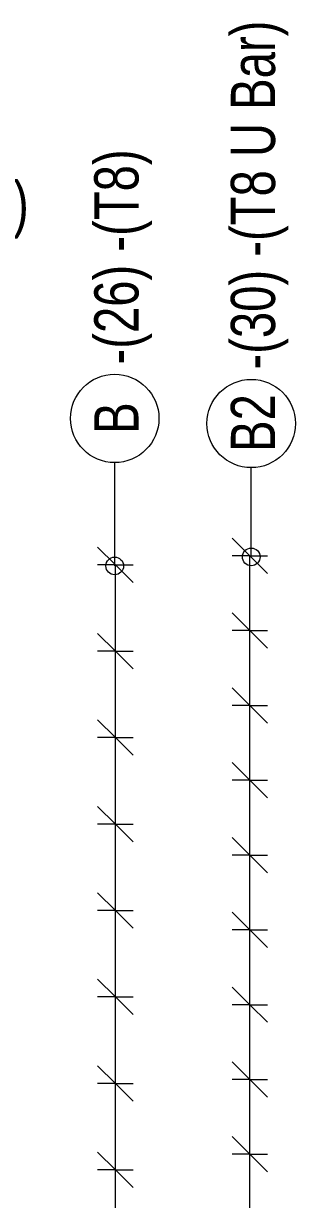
# Model space of a CAD drawing. Header units: millimetres. Extents: x 12965 to 23528, y -2876 to 5874.
# Drawn here: x 20005 to 20620, y 2162 to 4826 of the extents above; entities that cross this region are included whole.
import ezdxf

# ---------------------------------------------------------------- set-up
doc = ezdxf.new("R2010")
doc.units = ezdxf.units.MM
for name, color, linetype, lineweight in [('A-ANNO-DIMS', 211, 'Continuous', 9), ('A-ANNO-DIMS-40', 211, 'Continuous', 9), ('S-RBAR-IDEN', 171, 'Continuous', 9)]:
    doc.layers.add(name, color=color, linetype=linetype, lineweight=lineweight)
doc.styles.add('Arial_1', font='arial.ttf', dxfattribs={"height": 95.25})
doc.styles.add('Nirmala UI Semilight', font='NirmalaS.ttf', dxfattribs={"width": 0.8, "height": 100})
doc.dimstyles.new('Arrow_Filled_-_2_5_NI_UI', dxfattribs={"dimscale": 304.8, "dimtxt": 104.736395, "dimasz": 0.262467, "dimexe": 0.131234, "dimexo": 0.0625, "dimgap": 0.131234, "dimtad": 1, "dimdec": 0, "dimzin": 0, "dimdsep": 46, "dimtxsty": 'Nirmala UI Semilight', "dimblk1": 'OBLIQUE', "dimblk2": 'OBLIQUE', "dimsah": 1, "dimcen": 0.09, "dimazin": 0, "dimtfac": 1, "dimtdec": 4, "dimtix": 1, "dimtmove": 0, "dimatfit": 3, "dimfxl": 0.131234, "dimfxlon": 1, "dimtvp": 1, "dimtolj": 1, "dimtzin": 0, "dimarcsym": 2})
doc.dimstyles.new('Arrow_Filled_-_2_5_NI_UI_1', dxfattribs={"dimscale": 304.8, "dimtxt": 104.736395, "dimasz": 0.262467, "dimexe": 0.131234, "dimexo": 0.0625, "dimgap": 0.131234, "dimtad": 1, "dimdec": 0, "dimzin": 0, "dimdsep": 46, "dimtxsty": 'Arial_1', "dimblk1": 'OBLIQUE', "dimblk2": 'OBLIQUE', "dimsah": 1, "dimcen": 0.09, "dimazin": 0, "dimtfac": 1, "dimtdec": 4, "dimtix": 1, "dimtmove": 0, "dimatfit": 3, "dimfxl": 0.131234, "dimfxlon": 1, "dimtvp": 1, "dimtolj": 1, "dimtzin": 0, "dimarcsym": 2})

# ---------------------------------------------------------------- blocks, each defined once
blk = doc.blocks.new('DIMBLOCK147-Elevation Front 1')
at = {"layer": 'A-ANNO-DIMS-40'}
for p, q in [((20212.9, 2229.4), (20172.9, 2269.4)), ((20212.9, 2229.4), (20172.9, 2229.4)), ((20212.9, 2033.6), (20212.9, 2229.4)), ((20212.9, 2229.4), (20252.9, 2189.4)), ((20212.9, 2229.4), (20252.9, 2229.4)), ((20212.9, 2033.6), (20172.9, 2073.6)), ((20212.9, 2033.6), (20172.9, 2033.6)), ((20212.9, 2033.6), (20252.9, 1993.6)), ((20212.9, 2033.6), (20252.9, 2033.6))]:
    blk.add_line(p, q, dxfattribs=at)
blk = doc.blocks.new('_Oblique')
at = {"color": 0, "linetype": 'ByBlock', "lineweight": -2}
blk.add_line((-0.5, -0.5), (0.5, 0.5), dxfattribs=at)
blk = doc.blocks.new('DIMBLOCK148-Elevation Front 1')
at = {"layer": 'A-ANNO-DIMS-40'}
for p, q in [((20212.9, 2425.2), (20172.9, 2465.2)), ((20212.9, 2425.2), (20172.9, 2425.2)), ((20212.9, 2229.4), (20212.9, 2425.2)), ((20212.9, 2425.2), (20252.9, 2385.2)), ((20212.9, 2425.2), (20252.9, 2425.2)), ((20212.9, 2229.4), (20172.9, 2269.4)), ((20212.9, 2229.4), (20172.9, 2229.4)), ((20212.9, 2229.4), (20252.9, 2189.4)), ((20212.9, 2229.4), (20252.9, 2229.4))]:
    blk.add_line(p, q, dxfattribs=at)
blk = doc.blocks.new('DIMBLOCK149-Elevation Front 1')
at = {"layer": 'A-ANNO-DIMS-40'}
for p, q in [((20212.9, 2621), (20172.9, 2661)), ((20212.9, 2621), (20172.9, 2621)), ((20212.9, 2425.2), (20212.9, 2621)), ((20212.9, 2621), (20252.9, 2581)), ((20212.9, 2621), (20252.9, 2621)), ((20212.9, 2425.2), (20172.9, 2465.2)), ((20212.9, 2425.2), (20172.9, 2425.2)), ((20212.9, 2425.2), (20252.9, 2385.2)), ((20212.9, 2425.2), (20252.9, 2425.2))]:
    blk.add_line(p, q, dxfattribs=at)
blk = doc.blocks.new('DIMBLOCK150-Elevation Front 1')
at = {"layer": 'A-ANNO-DIMS-40'}
for p, q in [((20212.9, 2816.8), (20172.9, 2856.8)), ((20212.9, 2816.8), (20172.9, 2816.8)), ((20212.9, 2621), (20212.9, 2816.8)), ((20212.9, 2816.8), (20252.9, 2776.8)), ((20212.9, 2816.8), (20252.9, 2816.8)), ((20212.9, 2621), (20172.9, 2661)), ((20212.9, 2621), (20172.9, 2621)), ((20212.9, 2621), (20252.9, 2581)), ((20212.9, 2621), (20252.9, 2621))]:
    blk.add_line(p, q, dxfattribs=at)
blk = doc.blocks.new('DIMBLOCK151-Elevation Front 1')
at = {"layer": 'A-ANNO-DIMS-40'}
for p, q in [((20212.9, 3012.6), (20172.9, 3052.6)), ((20212.9, 3012.6), (20172.9, 3012.6)), ((20212.9, 2816.8), (20212.9, 3012.6)), ((20212.9, 3012.6), (20252.9, 2972.6)), ((20212.9, 3012.6), (20252.9, 3012.6)), ((20212.9, 2816.8), (20172.9, 2856.8)), ((20212.9, 2816.8), (20172.9, 2816.8)), ((20212.9, 2816.8), (20252.9, 2776.8)), ((20212.9, 2816.8), (20252.9, 2816.8))]:
    blk.add_line(p, q, dxfattribs=at)
blk = doc.blocks.new('DIMBLOCK152-Elevation Front 1')
at = {"layer": 'A-ANNO-DIMS-40'}
for p, q in [((20212.9, 3208.4), (20172.9, 3248.4)), ((20212.9, 3208.4), (20172.9, 3208.4)), ((20212.9, 3012.6), (20212.9, 3208.4)), ((20212.9, 3208.4), (20252.9, 3168.4)), ((20212.9, 3208.4), (20252.9, 3208.4)), ((20212.9, 3012.6), (20172.9, 3052.6)), ((20212.9, 3012.6), (20172.9, 3012.6)), ((20212.9, 3012.6), (20252.9, 2972.6)), ((20212.9, 3012.6), (20252.9, 3012.6))]:
    blk.add_line(p, q, dxfattribs=at)
blk = doc.blocks.new('DIMBLOCK153-Elevation Front 1')
at = {"layer": 'A-ANNO-DIMS-40'}
for p, q in [((20212.9, 3404.2), (20172.9, 3444.2)), ((20212.9, 3404.2), (20172.9, 3404.2)), ((20212.9, 3208.4), (20212.9, 3404.2)), ((20212.9, 3404.2), (20252.9, 3364.2)), ((20212.9, 3404.2), (20252.9, 3404.2)), ((20212.9, 3208.4), (20172.9, 3248.4)), ((20212.9, 3208.4), (20172.9, 3208.4)), ((20212.9, 3208.4), (20252.9, 3168.4)), ((20212.9, 3208.4), (20252.9, 3208.4))]:
    blk.add_line(p, q, dxfattribs=at)
blk = doc.blocks.new('DIMBLOCK154-Elevation Front 1')
at = {"layer": 'A-ANNO-DIMS-40'}
for p, q in [((20212.9, 3600), (20172.9, 3640)), ((20212.9, 3600), (20172.9, 3600)), ((20212.9, 3404.2), (20212.9, 3600)), ((20212.9, 3600), (20252.9, 3560)), ((20212.9, 3600), (20252.9, 3600)), ((20212.9, 3404.2), (20172.9, 3444.2)), ((20212.9, 3404.2), (20172.9, 3404.2)), ((20212.9, 3404.2), (20252.9, 3364.2)), ((20212.9, 3404.2), (20252.9, 3404.2))]:
    blk.add_line(p, q, dxfattribs=at)
blk = doc.blocks.new('DIMBLOCK155-Elevation Front 1')
at = {"layer": 'A-ANNO-DIMS-40'}
for p, q in [((20212.9, 3600), (20172.9, 3640)), ((20212.9, 3600), (20172.9, 3600)), ((20212.9, -1295), (20212.9, 3600)), ((20212.9, 3404.2), (20212.9, 3600)), ((20212.9, 3600), (20252.9, 3560)), ((20212.9, 3600), (20252.9, 3600)), ((20212.9, 3404.2), (20172.9, 3444.2)), ((20212.9, 3404.2), (20172.9, 3404.2)), ((20212.9, 3208.4), (20212.9, 3404.2)), ((20212.9, 3404.2), (20252.9, 3364.2)), ((20212.9, 3404.2), (20252.9, 3404.2)), ((20212.9, 3208.4), (20172.9, 3248.4)), ((20212.9, 3208.4), (20172.9, 3208.4)), ((20212.9, 3012.6), (20212.9, 3208.4)), ((20212.9, 3208.4), (20252.9, 3168.4)), ((20212.9, 3208.4), (20252.9, 3208.4)), ((20212.9, 3012.6), (20172.9, 3052.6)), ((20212.9, 3012.6), (20172.9, 3012.6)), ((20212.9, 2816.8), (20212.9, 3012.6)), ((20212.9, 3012.6), (20252.9, 2972.6)), ((20212.9, 3012.6), (20252.9, 3012.6)), ((20212.9, 2816.8), (20172.9, 2856.8)), ((20212.9, 2816.8), (20172.9, 2816.8)), ((20212.9, 2621), (20212.9, 2816.8)), ((20212.9, 2816.8), (20252.9, 2776.8)), ((20212.9, 2816.8), (20252.9, 2816.8)), ((20212.9, 2621), (20172.9, 2661)), ((20212.9, 2621), (20172.9, 2621)), ((20212.9, 2425.2), (20212.9, 2621)), ((20212.9, 2621), (20252.9, 2581)), ((20212.9, 2621), (20252.9, 2621)), ((20212.9, 2425.2), (20172.9, 2465.2)), ((20212.9, 2425.2), (20172.9, 2425.2)), ((20212.9, 2229.4), (20212.9, 2425.2)), ((20212.9, 2425.2), (20252.9, 2385.2)), ((20212.9, 2425.2), (20252.9, 2425.2)), ((20212.9, 2229.4), (20172.9, 2269.4)), ((20212.9, 2229.4), (20172.9, 2229.4)), ((20212.9, 2033.6), (20212.9, 2229.4)), ((20212.9, 2229.4), (20252.9, 2189.4)), ((20212.9, 2229.4), (20252.9, 2229.4)), ((20212.9, 2033.6), (20172.9, 2073.6)), ((20212.9, 2033.6), (20172.9, 2033.6)), ((20212.9, 1837.8), (20212.9, 2033.6)), ((20212.9, 2033.6), (20252.9, 1993.6)), ((20212.9, 2033.6), (20252.9, 2033.6)), ((20212.9, 1837.8), (20172.9, 1877.8)), ((20212.9, 1837.8), (20172.9, 1837.8)), ((20212.9, 1642), (20212.9, 1837.8)), ((20212.9, 1837.8), (20252.9, 1797.8)), ((20212.9, 1837.8), (20252.9, 1837.8)), ((20212.9, 1642), (20172.9, 1682)), ((20212.9, 1642), (20172.9, 1642)), ((20212.9, 1446.2), (20212.9, 1642)), ((20212.9, 1642), (20252.9, 1602)), ((20212.9, 1642), (20252.9, 1642)), ((20212.9, 1446.2), (20172.9, 1486.2)), ((20212.9, 1446.2), (20172.9, 1446.2)), ((20212.9, 1250.4), (20212.9, 1446.2)), ((20212.9, 1446.2), (20252.9, 1406.2)), ((20212.9, 1446.2), (20252.9, 1446.2)), ((20212.9, 1250.4), (20172.9, 1290.4)), ((20212.9, 1250.4), (20172.9, 1250.4)), ((20212.9, 1054.6), (20212.9, 1250.4)), ((20212.9, 1250.4), (20252.9, 1210.4)), ((20212.9, 1250.4), (20252.9, 1250.4)), ((20212.9, 1054.6), (20172.9, 1094.6)), ((20212.9, 1054.6), (20172.9, 1054.6)), ((20212.9, 858.8), (20212.9, 1054.6)), ((20212.9, 1054.6), (20252.9, 1014.6)), ((20212.9, 1054.6), (20252.9, 1054.6)), ((20212.9, 858.8), (20172.9, 898.8)), ((20212.9, 858.8), (20172.9, 858.8)), ((20212.9, 663), (20212.9, 858.8)), ((20212.9, 858.8), (20252.9, 818.8)), ((20212.9, 858.8), (20252.9, 858.8)), ((20212.9, 663), (20172.9, 703)), ((20212.9, 663), (20172.9, 663)), ((20212.9, 467.2), (20212.9, 663)), ((20212.9, 663), (20252.9, 623)), ((20212.9, 663), (20252.9, 663)), ((20212.9, 467.2), (20172.9, 507.2)), ((20212.9, 467.2), (20172.9, 467.2)), ((20212.9, 271.4), (20212.9, 467.2)), ((20212.9, 467.2), (20252.9, 427.2)), ((20212.9, 467.2), (20252.9, 467.2)), ((20212.9, 271.4), (20172.9, 311.4)), ((20212.9, 271.4), (20172.9, 271.4)), ((20212.9, 75.6), (20212.9, 271.4)), ((20212.9, 271.4), (20252.9, 231.4)), ((20212.9, 271.4), (20252.9, 271.4)), ((20212.9, 75.6), (20172.9, 115.6)), ((20212.9, 75.6), (20172.9, 75.6)), ((20212.9, -120.2), (20212.9, 75.6)), ((20212.9, 75.6), (20252.9, 35.6)), ((20212.9, 75.6), (20252.9, 75.6)), ((20212.9, -120.2), (20172.9, -80.2)), ((20212.9, -120.2), (20172.9, -120.2)), ((20212.9, -316), (20212.9, -120.2)), ((20212.9, -120.2), (20252.9, -160.2)), ((20212.9, -120.2), (20252.9, -120.2)), ((20212.9, -316), (20172.9, -276)), ((20212.9, -316), (20172.9, -316)), ((20212.9, -511.8), (20212.9, -316)), ((20212.9, -316), (20252.9, -356)), ((20212.9, -316), (20252.9, -316)), ((20212.9, -511.8), (20172.9, -471.8)), ((20212.9, -511.8), (20172.9, -511.8)), ((20212.9, -707.6), (20212.9, -511.8)), ((20212.9, -511.8), (20252.9, -551.8)), ((20212.9, -511.8), (20252.9, -511.8)), ((20212.9, -707.6), (20172.9, -667.6)), ((20212.9, -707.6), (20172.9, -707.6)), ((20212.9, -903.4), (20212.9, -707.6)), ((20212.9, -707.6), (20252.9, -747.6)), ((20212.9, -707.6), (20252.9, -707.6)), ((20212.9, -903.4), (20172.9, -863.4)), ((20212.9, -903.4), (20172.9, -903.4)), ((20212.9, -1099.2), (20212.9, -903.4)), ((20212.9, -903.4), (20252.9, -943.4)), ((20212.9, -903.4), (20252.9, -903.4)), ((20212.9, -1099.2), (20172.9, -1059.2)), ((20212.9, -1099.2), (20172.9, -1099.2)), ((20212.9, -1295), (20212.9, -1099.2)), ((20212.9, -1099.2), (20252.9, -1139.2)), ((20212.9, -1099.2), (20252.9, -1099.2)), ((20212.9, -1295), (20172.9, -1255)), ((20212.9, -1295), (20172.9, -1295)), ((20212.9, -1295), (20252.9, -1335)), ((20212.9, -1295), (20252.9, -1295))]:
    blk.add_line(p, q, dxfattribs=at)
blk = doc.blocks.new('_None')
blk = doc.blocks.new('DIMBLOCK176-Elevation Front 1')
at = {"layer": 'A-ANNO-DIMS-40'}
for p, q in [((20516.9, 2264.5), (20476.9, 2304.5)), ((20516.9, 2264.5), (20476.9, 2264.5)), ((20516.9, 2095), (20516.9, 2264.5)), ((20516.9, 2264.5), (20556.9, 2224.5)), ((20516.9, 2264.5), (20556.9, 2264.5)), ((20516.9, 2095), (20476.9, 2135)), ((20516.9, 2095), (20476.9, 2095)), ((20516.9, 2095), (20556.9, 2055)), ((20516.9, 2095), (20556.9, 2095))]:
    blk.add_line(p, q, dxfattribs=at)
blk = doc.blocks.new('DIMBLOCK177-Elevation Front 1')
at = {"layer": 'A-ANNO-DIMS-40'}
for p, q in [((20516.9, 2434), (20476.9, 2474)), ((20516.9, 2434), (20476.9, 2434)), ((20516.9, 2264.5), (20516.9, 2434)), ((20516.9, 2434), (20556.9, 2394)), ((20516.9, 2434), (20556.9, 2434)), ((20516.9, 2264.5), (20476.9, 2304.5)), ((20516.9, 2264.5), (20476.9, 2264.5)), ((20516.9, 2264.5), (20556.9, 2224.5)), ((20516.9, 2264.5), (20556.9, 2264.5))]:
    blk.add_line(p, q, dxfattribs=at)
blk = doc.blocks.new('DIMBLOCK178-Elevation Front 1')
at = {"layer": 'A-ANNO-DIMS-40'}
for p, q in [((20516.9, 2603.5), (20476.9, 2643.5)), ((20516.9, 2603.5), (20476.9, 2603.5)), ((20516.9, 2434), (20516.9, 2603.5)), ((20516.9, 2603.5), (20556.9, 2563.5)), ((20516.9, 2603.5), (20556.9, 2603.5)), ((20516.9, 2434), (20476.9, 2474)), ((20516.9, 2434), (20476.9, 2434)), ((20516.9, 2434), (20556.9, 2394)), ((20516.9, 2434), (20556.9, 2434))]:
    blk.add_line(p, q, dxfattribs=at)
blk = doc.blocks.new('DIMBLOCK179-Elevation Front 1')
at = {"layer": 'A-ANNO-DIMS-40'}
for p, q in [((20516.9, 2773), (20476.9, 2813)), ((20516.9, 2773), (20476.9, 2773)), ((20516.9, 2603.5), (20516.9, 2773)), ((20516.9, 2773), (20556.9, 2733)), ((20516.9, 2773), (20556.9, 2773)), ((20516.9, 2603.5), (20476.9, 2643.5)), ((20516.9, 2603.5), (20476.9, 2603.5)), ((20516.9, 2603.5), (20556.9, 2563.5)), ((20516.9, 2603.5), (20556.9, 2603.5))]:
    blk.add_line(p, q, dxfattribs=at)
blk = doc.blocks.new('DIMBLOCK180-Elevation Front 1')
at = {"layer": 'A-ANNO-DIMS-40'}
for p, q in [((20516.9, 2942.5), (20476.9, 2982.5)), ((20516.9, 2942.5), (20476.9, 2942.5)), ((20516.9, 2773), (20516.9, 2942.5)), ((20516.9, 2942.5), (20556.9, 2902.5)), ((20516.9, 2942.5), (20556.9, 2942.5)), ((20516.9, 2773), (20476.9, 2813)), ((20516.9, 2773), (20476.9, 2773)), ((20516.9, 2773), (20556.9, 2733)), ((20516.9, 2773), (20556.9, 2773))]:
    blk.add_line(p, q, dxfattribs=at)
blk = doc.blocks.new('DIMBLOCK181-Elevation Front 1')
at = {"layer": 'A-ANNO-DIMS-40'}
for p, q in [((20516.9, 3112), (20476.9, 3152)), ((20516.9, 3112), (20476.9, 3112)), ((20516.9, 2942.5), (20516.9, 3112)), ((20516.9, 3112), (20556.9, 3072)), ((20516.9, 3112), (20556.9, 3112)), ((20516.9, 2942.5), (20476.9, 2982.5)), ((20516.9, 2942.5), (20476.9, 2942.5)), ((20516.9, 2942.5), (20556.9, 2902.5)), ((20516.9, 2942.5), (20556.9, 2942.5))]:
    blk.add_line(p, q, dxfattribs=at)
blk = doc.blocks.new('DIMBLOCK182-Elevation Front 1')
at = {"layer": 'A-ANNO-DIMS-40'}
for p, q in [((20516.9, 3281.5), (20476.9, 3321.5)), ((20516.9, 3281.5), (20476.9, 3281.5)), ((20516.9, 3112), (20516.9, 3281.5)), ((20516.9, 3281.5), (20556.9, 3241.5)), ((20516.9, 3281.5), (20556.9, 3281.5)), ((20516.9, 3112), (20476.9, 3152)), ((20516.9, 3112), (20476.9, 3112)), ((20516.9, 3112), (20556.9, 3072)), ((20516.9, 3112), (20556.9, 3112))]:
    blk.add_line(p, q, dxfattribs=at)
blk = doc.blocks.new('DIMBLOCK183-Elevation Front 1')
at = {"layer": 'A-ANNO-DIMS-40'}
for p, q in [((20516.9, 3451), (20476.9, 3491)), ((20516.9, 3451), (20476.9, 3451)), ((20516.9, 3281.5), (20516.9, 3451)), ((20516.9, 3451), (20556.9, 3411)), ((20516.9, 3451), (20556.9, 3451)), ((20516.9, 3281.5), (20476.9, 3321.5)), ((20516.9, 3281.5), (20476.9, 3281.5)), ((20516.9, 3281.5), (20556.9, 3241.5)), ((20516.9, 3281.5), (20556.9, 3281.5))]:
    blk.add_line(p, q, dxfattribs=at)
blk = doc.blocks.new('DIMBLOCK184-Elevation Front 1')
at = {"layer": 'A-ANNO-DIMS-40'}
for p, q in [((20516.9, 3620.5), (20476.9, 3660.5)), ((20516.9, 3620.5), (20476.9, 3620.5)), ((20516.9, 3451), (20516.9, 3620.5)), ((20516.9, 3620.5), (20556.9, 3580.5)), ((20516.9, 3620.5), (20556.9, 3620.5)), ((20516.9, 3451), (20476.9, 3491)), ((20516.9, 3451), (20476.9, 3451)), ((20516.9, 3451), (20556.9, 3411)), ((20516.9, 3451), (20556.9, 3451))]:
    blk.add_line(p, q, dxfattribs=at)
blk = doc.blocks.new('DIMBLOCK185-Elevation Front 1')
at = {"layer": 'A-ANNO-DIMS-40'}
for p, q in [((20516.9, 3620.5), (20476.9, 3660.5)), ((20516.9, 3620.5), (20476.9, 3620.5)), ((20516.9, -1295), (20516.9, 3620.5)), ((20516.9, 3451), (20516.9, 3620.5)), ((20516.9, 3620.5), (20556.9, 3580.5)), ((20516.9, 3620.5), (20556.9, 3620.5)), ((20516.9, 3451), (20476.9, 3491)), ((20516.9, 3451), (20476.9, 3451)), ((20516.9, 3281.5), (20516.9, 3451)), ((20516.9, 3451), (20556.9, 3411)), ((20516.9, 3451), (20556.9, 3451)), ((20516.9, 3281.5), (20476.9, 3321.5)), ((20516.9, 3281.5), (20476.9, 3281.5)), ((20516.9, 3112), (20516.9, 3281.5)), ((20516.9, 3281.5), (20556.9, 3241.5)), ((20516.9, 3281.5), (20556.9, 3281.5)), ((20516.9, 3112), (20476.9, 3152)), ((20516.9, 3112), (20476.9, 3112)), ((20516.9, 2942.5), (20516.9, 3112)), ((20516.9, 3112), (20556.9, 3072)), ((20516.9, 3112), (20556.9, 3112)), ((20516.9, 2942.5), (20476.9, 2982.5)), ((20516.9, 2942.5), (20476.9, 2942.5)), ((20516.9, 2773), (20516.9, 2942.5)), ((20516.9, 2942.5), (20556.9, 2902.5)), ((20516.9, 2942.5), (20556.9, 2942.5)), ((20516.9, 2773), (20476.9, 2813)), ((20516.9, 2773), (20476.9, 2773)), ((20516.9, 2603.5), (20516.9, 2773)), ((20516.9, 2773), (20556.9, 2733)), ((20516.9, 2773), (20556.9, 2773)), ((20516.9, 2603.5), (20476.9, 2643.5)), ((20516.9, 2603.5), (20476.9, 2603.5)), ((20516.9, 2434), (20516.9, 2603.5)), ((20516.9, 2603.5), (20556.9, 2563.5)), ((20516.9, 2603.5), (20556.9, 2603.5)), ((20516.9, 2434), (20476.9, 2474)), ((20516.9, 2434), (20476.9, 2434)), ((20516.9, 2264.5), (20516.9, 2434)), ((20516.9, 2434), (20556.9, 2394)), ((20516.9, 2434), (20556.9, 2434)), ((20516.9, 2264.5), (20476.9, 2304.5)), ((20516.9, 2264.5), (20476.9, 2264.5)), ((20516.9, 2095), (20516.9, 2264.5)), ((20516.9, 2264.5), (20556.9, 2224.5)), ((20516.9, 2264.5), (20556.9, 2264.5)), ((20516.9, 2095), (20476.9, 2135)), ((20516.9, 2095), (20476.9, 2095)), ((20516.9, 1925.5), (20516.9, 2095)), ((20516.9, 2095), (20556.9, 2055)), ((20516.9, 2095), (20556.9, 2095)), ((20516.9, 1925.5), (20476.9, 1965.5)), ((20516.9, 1925.5), (20476.9, 1925.5)), ((20516.9, 1756), (20516.9, 1925.5)), ((20516.9, 1925.5), (20556.9, 1885.5)), ((20516.9, 1925.5), (20556.9, 1925.5)), ((20516.9, 1756), (20476.9, 1796)), ((20516.9, 1756), (20476.9, 1756)), ((20516.9, 1586.5), (20516.9, 1756)), ((20516.9, 1756), (20556.9, 1716)), ((20516.9, 1756), (20556.9, 1756)), ((20516.9, 1586.5), (20476.9, 1626.5)), ((20516.9, 1586.5), (20476.9, 1586.5)), ((20516.9, 1417), (20516.9, 1586.5)), ((20516.9, 1586.5), (20556.9, 1546.5)), ((20516.9, 1586.5), (20556.9, 1586.5)), ((20516.9, 1417), (20476.9, 1457)), ((20516.9, 1417), (20476.9, 1417)), ((20516.9, 1247.5), (20516.9, 1417)), ((20516.9, 1417), (20556.9, 1377)), ((20516.9, 1417), (20556.9, 1417)), ((20516.9, 1247.5), (20476.9, 1287.5)), ((20516.9, 1247.5), (20476.9, 1247.5)), ((20516.9, 1078), (20516.9, 1247.5)), ((20516.9, 1247.5), (20556.9, 1207.5)), ((20516.9, 1247.5), (20556.9, 1247.5)), ((20516.9, 1078), (20476.9, 1118)), ((20516.9, 1078), (20476.9, 1078)), ((20516.9, 908.5), (20516.9, 1078)), ((20516.9, 1078), (20556.9, 1038)), ((20516.9, 1078), (20556.9, 1078)), ((20516.9, 908.5), (20476.9, 948.5)), ((20516.9, 908.5), (20476.9, 908.5)), ((20516.9, 739), (20516.9, 908.5)), ((20516.9, 908.5), (20556.9, 868.5)), ((20516.9, 908.5), (20556.9, 908.5)), ((20516.9, 739), (20476.9, 779)), ((20516.9, 739), (20476.9, 739)), ((20516.9, 569.5), (20516.9, 739)), ((20516.9, 739), (20556.9, 699)), ((20516.9, 739), (20556.9, 739)), ((20516.9, 569.5), (20476.9, 609.5)), ((20516.9, 569.5), (20476.9, 569.5)), ((20516.9, 400), (20516.9, 569.5)), ((20516.9, 569.5), (20556.9, 529.5)), ((20516.9, 569.5), (20556.9, 569.5)), ((20516.9, 400), (20476.9, 440)), ((20516.9, 400), (20476.9, 400)), ((20516.9, 230.5), (20516.9, 400)), ((20516.9, 400), (20556.9, 360)), ((20516.9, 400), (20556.9, 400)), ((20516.9, 230.5), (20476.9, 270.5)), ((20516.9, 230.5), (20476.9, 230.5)), ((20516.9, 61), (20516.9, 230.5)), ((20516.9, 230.5), (20556.9, 190.5)), ((20516.9, 230.5), (20556.9, 230.5)), ((20516.9, 61), (20476.9, 101)), ((20516.9, 61), (20476.9, 61)), ((20516.9, -108.5), (20516.9, 61)), ((20516.9, 61), (20556.9, 21)), ((20516.9, 61), (20556.9, 61)), ((20516.9, -108.5), (20476.9, -68.5)), ((20516.9, -108.5), (20476.9, -108.5)), ((20516.9, -278), (20516.9, -108.5)), ((20516.9, -108.5), (20556.9, -148.5)), ((20516.9, -108.5), (20556.9, -108.5)), ((20516.9, -278), (20476.9, -238)), ((20516.9, -278), (20476.9, -278)), ((20516.9, -447.5), (20516.9, -278)), ((20516.9, -278), (20556.9, -318)), ((20516.9, -278), (20556.9, -278)), ((20516.9, -447.5), (20476.9, -407.5)), ((20516.9, -447.5), (20476.9, -447.5)), ((20516.9, -617), (20516.9, -447.5)), ((20516.9, -447.5), (20556.9, -487.5)), ((20516.9, -447.5), (20556.9, -447.5)), ((20516.9, -617), (20476.9, -577)), ((20516.9, -617), (20476.9, -617)), ((20516.9, -786.5), (20516.9, -617)), ((20516.9, -617), (20556.9, -657)), ((20516.9, -617), (20556.9, -617)), ((20516.9, -786.5), (20476.9, -746.5)), ((20516.9, -786.5), (20476.9, -786.5)), ((20516.9, -956), (20516.9, -786.5)), ((20516.9, -786.5), (20556.9, -826.5)), ((20516.9, -786.5), (20556.9, -786.5)), ((20516.9, -956), (20476.9, -916)), ((20516.9, -956), (20476.9, -956)), ((20516.9, -1125.5), (20516.9, -956)), ((20516.9, -956), (20556.9, -996)), ((20516.9, -956), (20556.9, -956)), ((20516.9, -1125.5), (20476.9, -1085.5)), ((20516.9, -1125.5), (20476.9, -1125.5)), ((20516.9, -1295), (20516.9, -1125.5)), ((20516.9, -1125.5), (20556.9, -1165.5)), ((20516.9, -1125.5), (20556.9, -1125.5)), ((20516.9, -1295), (20476.9, -1255)), ((20516.9, -1295), (20476.9, -1295)), ((20516.9, -1295), (20556.9, -1335)), ((20516.9, -1295), (20556.9, -1295))]:
    blk.add_line(p, q, dxfattribs=at)
blk = doc.blocks.new('M_Rebar Tag_rfa MARK - DOT 1 MM-794228-Elevation Front 1')
at = {"layer": 'S-RBAR-IDEN'}
blk.add_circle((18512.2, 5701.1), 100, dxfattribs=at)

msp = doc.modelspace()

# ---------------------------------------------------------------- linework, layer by layer
at = {"layer": 'S-RBAR-IDEN'}
for p, q in [((20211.4, 3597.4), (20211.4, 3831.5)), ((20520.1, 3617.9), (20520.1, 3820))]:
    msp.add_line(p, q, dxfattribs=at)
for centre in [(20520.1, 3617.9), (20211.4, 3597.4)]:
    msp.add_circle(centre, 20, dxfattribs=at)

# ---------------------------------------------------------------- block references
at = {"layer": 'S-RBAR-IDEN', "rotation": 89.99999999999991}
for p in [(25912.5, -14580.7), (26221.2, -14592.2)]:
    msp.add_blockref('M_Rebar Tag_rfa MARK - DOT 1 MM-794228-Elevation Front 1', p, dxfattribs=at)

# ---------------------------------------------------------------- texts
at = {"layer": 'S-RBAR-IDEN', "char_height": 100, "attachment_point": 1, "rotation": 90, "style": 'Nirmala UI Semilight'}
for s, insert, width in [('-(30) -(T8 U Bar)', (20474, 4042.2), 944.067), ('-(26) -(T8)', (20165.3, 4053.7), 584.911), ('B2', (20474, 3855.6), 148.793), ('B', (20165.3, 3896.7), 76.962)]:
    msp.add_mtext(s, dxfattribs=dict(at, insert=insert, width=width))
at = {"layer": 'S-RBAR-IDEN', "insert": (18858.2, 4468.9), "char_height": 100, "width": 1336.573, "attachment_point": 1, "style": 'Nirmala UI Semilight'}
msp.add_mtext('-(1) -(T20 DOWEL BAR)', dxfattribs=at)

# ---------------------------------------------------------------- dimensions: what is measured, and where the dimension line sits
at = {"layer": 'A-ANNO-DIMS'}
for base, p1, p2, text, dimstyle, override, picture, middle in [((20516.9, 3620.5), (20476.9, -1295), (20476.9, 3620.5), '4916', 'Arrow_Filled_-_2_5_NI_UI_1', {"dimpost": '<>', "dimblk1": 'None', "dimblk2": 'None', "dimsah": 1, "dimfxl": 4915.516977}, 'DIMBLOCK185-Elevation Front 1', (20428.2, 1162.8)), ((20516.9, 3620.5), (20476.9, 3451), (20476.9, 3620.5), ' ', 'Arrow_Filled_-_2_5_NI_UI_1', {"dimpost": '<>', "dimfxl": 169.500585}, 'DIMBLOCK184-Elevation Front 1', (20516.9, 3535.8)), ((20212.9, 3600), (20172.9, -1295), (20172.9, 3600), '4895', 'Arrow_Filled_-_2_5_NI_UI', {"dimpost": '<>', "dimblk1": 'None', "dimblk2": 'None', "dimsah": 1, "dimfxl": 4895}, 'DIMBLOCK155-Elevation Front 1', (20121.2, 1152.5)), ((20212.9, 3600), (20172.9, 3404.2), (20172.9, 3600), ' ', 'Arrow_Filled_-_2_5_NI_UI', {"dimpost": '<>', "dimfxl": 195.8}, 'DIMBLOCK154-Elevation Front 1', (20212.9, 3502.1)), ((20516.9, 3451), (20476.9, 3281.5), (20476.9, 3451), ' ', 'Arrow_Filled_-_2_5_NI_UI_1', {"dimpost": '<>', "dimfxl": 169.500585}, 'DIMBLOCK183-Elevation Front 1', (20516.9, 3366.3)), ((20212.9, 3404.2), (20172.9, 3208.4), (20172.9, 3404.2), ' ', 'Arrow_Filled_-_2_5_NI_UI', {"dimpost": '<>', "dimfxl": 195.8}, 'DIMBLOCK153-Elevation Front 1', (20212.9, 3306.3)), ((20516.9, 3281.5), (20476.9, 3112), (20476.9, 3281.5), ' ', 'Arrow_Filled_-_2_5_NI_UI_1', {"dimpost": '<>', "dimfxl": 169.500585}, 'DIMBLOCK182-Elevation Front 1', (20516.9, 3196.8)), ((20212.9, 3208.4), (20172.9, 3012.6), (20172.9, 3208.4), ' ', 'Arrow_Filled_-_2_5_NI_UI', {"dimpost": '<>', "dimfxl": 195.8}, 'DIMBLOCK152-Elevation Front 1', (20212.9, 3110.5)), ((20516.9, 3112), (20476.9, 2942.5), (20476.9, 3112), ' ', 'Arrow_Filled_-_2_5_NI_UI_1', {"dimpost": '<>', "dimfxl": 169.500585}, 'DIMBLOCK181-Elevation Front 1', (20516.9, 3027.3)), ((20212.9, 3012.6), (20172.9, 2816.8), (20172.9, 3012.6), ' ', 'Arrow_Filled_-_2_5_NI_UI', {"dimpost": '<>', "dimfxl": 195.8}, 'DIMBLOCK151-Elevation Front 1', (20212.9, 2914.7)), ((20516.9, 2942.5), (20476.9, 2773), (20476.9, 2942.5), ' ', 'Arrow_Filled_-_2_5_NI_UI_1', {"dimpost": '<>', "dimfxl": 169.500585}, 'DIMBLOCK180-Elevation Front 1', (20516.9, 2857.8)), ((20212.9, 2816.8), (20172.9, 2621), (20172.9, 2816.8), ' ', 'Arrow_Filled_-_2_5_NI_UI', {"dimpost": '<>', "dimfxl": 195.8}, 'DIMBLOCK150-Elevation Front 1', (20212.9, 2718.9)), ((20516.9, 2773), (20476.9, 2603.5), (20476.9, 2773), ' ', 'Arrow_Filled_-_2_5_NI_UI_1', {"dimpost": '<>', "dimfxl": 169.500585}, 'DIMBLOCK179-Elevation Front 1', (20516.9, 2688.3)), ((20212.9, 2621), (20172.9, 2425.2), (20172.9, 2621), ' ', 'Arrow_Filled_-_2_5_NI_UI', {"dimpost": '<>', "dimfxl": 195.8}, 'DIMBLOCK149-Elevation Front 1', (20212.9, 2523.1)), ((20516.9, 2603.5), (20476.9, 2434), (20476.9, 2603.5), ' ', 'Arrow_Filled_-_2_5_NI_UI_1', {"dimpost": '<>', "dimfxl": 169.500585}, 'DIMBLOCK178-Elevation Front 1', (20516.9, 2518.8)), ((20212.9, 2425.2), (20172.9, 2229.4), (20172.9, 2425.2), ' ', 'Arrow_Filled_-_2_5_NI_UI', {"dimpost": '<>', "dimfxl": 195.8}, 'DIMBLOCK148-Elevation Front 1', (20212.9, 2327.3)), ((20516.9, 2434), (20476.9, 2264.5), (20476.9, 2434), ' ', 'Arrow_Filled_-_2_5_NI_UI_1', {"dimpost": '<>', "dimfxl": 169.500585}, 'DIMBLOCK177-Elevation Front 1', (20516.9, 2349.3)), ((20516.9, 2264.5), (20476.9, 2095), (20476.9, 2264.5), ' ', 'Arrow_Filled_-_2_5_NI_UI_1', {"dimpost": '<>', "dimfxl": 169.500585}, 'DIMBLOCK176-Elevation Front 1', (20516.9, 2179.8)), ((20212.9, 2229.4), (20172.9, 2033.6), (20172.9, 2229.4), ' ', 'Arrow_Filled_-_2_5_NI_UI', {"dimpost": '<>', "dimfxl": 195.8}, 'DIMBLOCK147-Elevation Front 1', (20212.9, 2131.5))]:
    dim = msp.add_linear_dim(base=base, p1=p1, p2=p2, angle=90, text=text, dimstyle=dimstyle, override=override, dxfattribs=at)
    dim.commit()
    dim.dimension.update_dxf_attribs({"geometry": picture, "text_midpoint": middle})

# ---------------------------------------------------------------- next in the draw order: texts
at = {"layer": 'S-RBAR-IDEN', "insert": (20344.2, 914.1), "char_height": 95.25, "width": 1452.658, "attachment_point": 1, "rotation": 90, "style": 'Arial_1', "bg_fill": 3, "box_fill_scale": 1.25, "bg_fill_color": 256, "bg_fill_true_color": 13158600, "bg_fill_transparency": 0}
msp.add_mtext('T8 U Bar @175 mm', dxfattribs=at)

doc.saveas('drawing.dxf')
